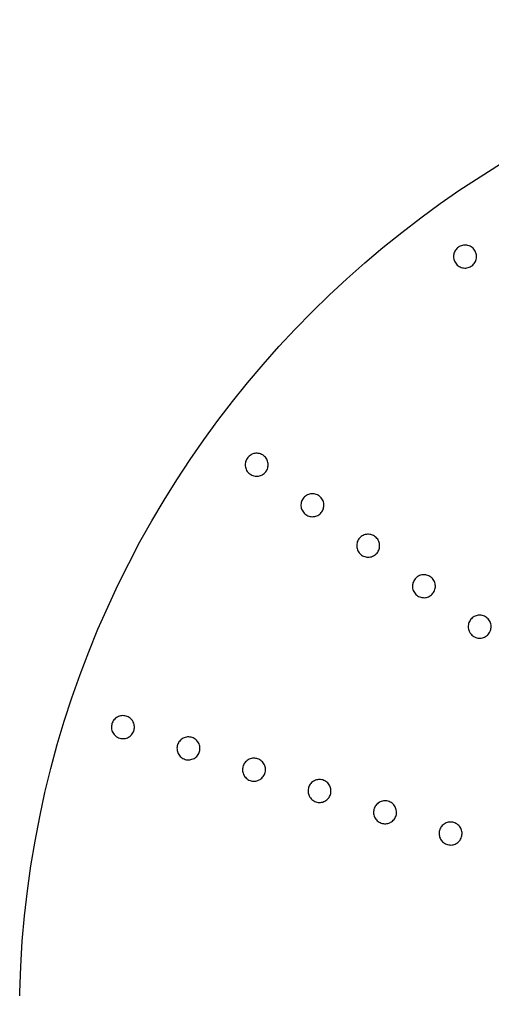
# Model space of a CAD drawing. Header units: millimetres. Extents: x 2952.7 to 2961.4, y 1627.7 to 1636.4.
# Drawn here: x 2952.696 to 2954.756, y 1632.176 to 1636.402 of the extents above; entities that cross this region are included whole.
import ezdxf

# ---------------------------------------------------------------- set-up
doc = ezdxf.new("R2010")
doc.units = ezdxf.units.MM

msp = doc.modelspace()

# ---------------------------------------------------------------- linework, layer by layer
msp.add_circle((2957.0456, 1632.0519, 0.4), 4.35)
for points, knots in [([(2954.6798, 1635.3924, 0.4774), (2954.6825, 1635.3874, 0.479), (2954.6843, 1635.382, 0.4807), (2954.6861, 1635.3697, 0.4839), (2954.6858, 1635.3629, 0.4855), (2954.6825, 1635.3501, 0.488), (2954.6797, 1635.3442, 0.4889), (2954.672, 1635.3339, 0.4901), (2954.6673, 1635.3296, 0.4903), (2954.6565, 1635.3229, 0.49), (2954.6504, 1635.3206, 0.4895), (2954.6376, 1635.3184, 0.4878), (2954.631, 1635.3186, 0.4865), (2954.6179, 1635.3216, 0.4836), (2954.6117, 1635.3245, 0.4818), (2954.6006, 1635.3326, 0.4779), (2954.596, 1635.3377, 0.4759), (2954.589, 1635.3496, 0.4718), (2954.5868, 1635.3562, 0.4699), (2954.5853, 1635.3697, 0.4664), (2954.5858, 1635.3765, 0.4649), (2954.5896, 1635.3892, 0.4625), (2954.5926, 1635.395, 0.4616), (2954.6006, 1635.405, 0.4606), (2954.6054, 1635.4091, 0.4605), (2954.6165, 1635.4155, 0.4609), (2954.6227, 1635.4175, 0.4615), (2954.6356, 1635.4193, 0.4633), (2954.6422, 1635.4189, 0.4645), (2954.6551, 1635.4154, 0.4676), (2954.6613, 1635.4123, 0.4694), (2954.6721, 1635.4039, 0.4733), (2954.6765, 1635.3985, 0.4754), (2954.6798, 1635.3924, 0.4774)], [-0.3222139, -0.3222139, -0.3222139, -0.3222139, -0.3044656, -0.3044656, -0.2837424, -0.2837424, -0.2639339, -0.2639339, -0.2450276, -0.2450276, -0.2256494, -0.2256494, -0.2056285, -0.2056285, -0.1845163, -0.1845163, -0.1629919, -0.1629919, -0.1415147, -0.1415147, -0.1209004, -0.1209004, -0.1011668, -0.1011668, -0.0822348, -0.0822348, -0.0627889, -0.0627889, -0.0426895, -0.0426895, -0.0215388, -0.0215388, 0, 0, 0, 0]), ([(2953.7723, 1634.4861, 0.4816), (2953.7756, 1634.4803, 0.4834), (2953.7777, 1634.4738, 0.485), (2953.7791, 1634.4606, 0.4876), (2953.7785, 1634.454, 0.4886), (2953.7748, 1634.4416, 0.4899), (2953.7719, 1634.4358, 0.4902), (2953.7639, 1634.4257, 0.4901), (2953.759, 1634.4215, 0.4896), (2953.7482, 1634.4154, 0.4881), (2953.7426, 1634.4134, 0.4871), (2953.73, 1634.4113, 0.4845), (2953.7232, 1634.4116, 0.4828), (2953.71, 1634.4149, 0.479), (2953.7037, 1634.4179, 0.477), (2953.6929, 1634.4262, 0.473), (2953.6883, 1634.4314, 0.471), (2953.6817, 1634.4433, 0.4674), (2953.6796, 1634.4498, 0.4657), (2953.6782, 1634.463, 0.4631), (2953.6788, 1634.4696, 0.4621), (2953.6825, 1634.4821, 0.4608), (2953.6855, 1634.4878, 0.4605), (2953.6934, 1634.4979, 0.4607), (2953.6984, 1634.5021, 0.4611), (2953.7091, 1634.5082, 0.4626), (2953.7147, 1634.5102, 0.4636), (2953.7273, 1634.5122, 0.4663), (2953.7342, 1634.5119, 0.468), (2953.7474, 1634.5087, 0.4717), (2953.7536, 1634.5057, 0.4737), (2953.7644, 1634.4974, 0.4777), (2953.769, 1634.4921, 0.4797), (2953.7723, 1634.4861, 0.4816)], [-0.3221313, -0.3221313, -0.3221313, -0.3221313, -0.3014137, -0.3014137, -0.2815383, -0.2815383, -0.2622283, -0.2622283, -0.24292, -0.24292, -0.2248439, -0.2248439, -0.2038437, -0.2038437, -0.1825154, -0.1825154, -0.1610956, -0.1610956, -0.1402777, -0.1402777, -0.1204228, -0.1204228, -0.1011178, -0.1011178, -0.0818067, -0.0818067, -0.0637384, -0.0637384, -0.0427507, -0.0427507, -0.0214253, -0.0214253, 0, 0, 0, 0]), ([(2953.9973, 1634.3282, 0.5603), (2954.002, 1634.3254, 0.5618), (2954.0062, 1634.3217, 0.5634), (2954.0141, 1634.3123, 0.5667), (2954.0174, 1634.3062, 0.5684), (2954.0212, 1634.2933, 0.5714), (2954.0218, 1634.2866, 0.5727), (2954.0203, 1634.2735, 0.5745), (2954.0184, 1634.2673, 0.575), (2954.0122, 1634.2559, 0.5755), (2954.0081, 1634.2509, 0.5754), (2953.998, 1634.2427, 0.5745), (2953.9922, 1634.2396, 0.5737), (2953.9796, 1634.2357, 0.5715), (2953.9729, 1634.2351, 0.5701), (2953.9595, 1634.2364, 0.5668), (2953.953, 1634.2385, 0.565), (2953.9412, 1634.245, 0.5613), (2953.936, 1634.2495, 0.5594), (2953.9277, 1634.2602, 0.5558), (2953.9246, 1634.2663, 0.5541), (2953.9213, 1634.2793, 0.5512), (2953.9209, 1634.286, 0.5501), (2953.9228, 1634.299, 0.5484), (2953.9249, 1634.3051, 0.5478), (2953.9315, 1634.3163, 0.5475), (2953.9358, 1634.3212, 0.5477), (2953.9461, 1634.3291, 0.5487), (2953.952, 1634.332, 0.5495), (2953.9648, 1634.3355, 0.5518), (2953.9716, 1634.3359, 0.5533), (2953.985, 1634.334, 0.5566), (2953.9915, 1634.3317, 0.5584), (2953.9973, 1634.3282, 0.5603)], [-0.3214403, -0.3214403, -0.3214403, -0.3214403, -0.3042791, -0.3042791, -0.2831367, -0.2831367, -0.2628771, -0.2628771, -0.2433399, -0.2433399, -0.2239699, -0.2239699, -0.2041964, -0.2041964, -0.1837947, -0.1837947, -0.1626785, -0.1626785, -0.1417214, -0.1417214, -0.1206654, -0.1206654, -0.1004979, -0.1004979, -0.0810089, -0.0810089, -0.0616317, -0.0616317, -0.0417946, -0.0417946, -0.0211268, -0.0211268, 0, 0, 0, 0]), ([(2954.221, 1634.1586, 0.636), (2954.2266, 1634.1579, 0.6373), (2954.2319, 1634.1562, 0.6386), (2954.2428, 1634.1506, 0.6418), (2954.2481, 1634.1463, 0.6435), (2954.2568, 1634.1359, 0.6469), (2954.2601, 1634.1299, 0.6485), (2954.2639, 1634.117, 0.6513), (2954.2645, 1634.1103, 0.6524), (2954.2631, 1634.0972, 0.6541), (2954.2611, 1634.091, 0.6547), (2954.2549, 1634.0796, 0.6551), (2954.2507, 1634.0745, 0.655), (2954.2407, 1634.0663, 0.6542), (2954.2348, 1634.0632, 0.6534), (2954.2222, 1634.0593, 0.6513), (2954.2154, 1634.0587, 0.65), (2954.202, 1634.0601, 0.647), (2954.1955, 1634.0622, 0.6453), (2954.1838, 1634.0688, 0.6419), (2954.1786, 1634.0732, 0.6401), (2954.1704, 1634.0839, 0.6368), (2954.1673, 1634.09, 0.6352), (2954.164, 1634.103, 0.6325), (2954.1636, 1634.1097, 0.6314), (2954.1655, 1634.1227, 0.6298), (2954.1677, 1634.1289, 0.6293), (2954.1742, 1634.14, 0.629), (2954.1786, 1634.1449, 0.6292), (2954.1889, 1634.1528, 0.6301), (2954.1949, 1634.1557, 0.6309), (2954.2077, 1634.1592, 0.6331), (2954.2144, 1634.1596, 0.6345), (2954.221, 1634.1586, 0.636)], [-0.3205321, -0.3205321, -0.3205321, -0.3205321, -0.3033574, -0.3033574, -0.2825481, -0.2825481, -0.2615547, -0.2615547, -0.2413378, -0.2413378, -0.2217527, -0.2217527, -0.2023069, -0.2023069, -0.1825493, -0.1825493, -0.1620656, -0.1620656, -0.1411509, -0.1411509, -0.1203781, -0.1203781, -0.0994625, -0.0994625, -0.079331, -0.079331, -0.0597946, -0.0597946, -0.0403463, -0.0403463, -0.020531, -0.020531, 0, 0, 0, 0]), ([(2954.4521, 1633.9826, 0.7088), (2954.4577, 1633.9831, 0.7098), (2954.4633, 1633.9827, 0.7109), (2954.4752, 1633.9797, 0.7137), (2954.4814, 1633.9768, 0.7152), (2954.4922, 1633.9687, 0.7185), (2954.4967, 1633.9636, 0.7201), (2954.5035, 1633.9519, 0.723), (2954.5056, 1633.9454, 0.7243), (2954.5072, 1633.9322, 0.7265), (2954.5067, 1633.9256, 0.7273), (2954.5031, 1633.913, 0.7284), (2954.5002, 1633.9071, 0.7286), (2954.4922, 1633.8969, 0.7285), (2954.4873, 1633.8926, 0.7282), (2954.4759, 1633.8861, 0.7269), (2954.4696, 1633.884, 0.726), (2954.4564, 1633.8823, 0.7237), (2954.4496, 1633.8829, 0.7223), (2954.4367, 1633.8865, 0.7193), (2954.4307, 1633.8896, 0.7177), (2954.4201, 1633.8981, 0.7145), (2954.4158, 1633.9034, 0.7129), (2954.4095, 1633.9153, 0.71), (2954.4075, 1633.9218, 0.7087), (2954.4064, 1633.935, 0.7066), (2954.4071, 1633.9416, 0.7059), (2954.411, 1633.9541, 0.7049), (2954.4142, 1633.9598, 0.7047), (2954.4225, 1633.9698, 0.7049), (2954.4276, 1633.9739, 0.7053), (2954.4391, 1633.98, 0.7066), (2954.4455, 1633.982, 0.7076), (2954.4521, 1633.9826, 0.7088)], [-0.3196489, -0.3196489, -0.3196489, -0.3196489, -0.3025412, -0.3025412, -0.2818117, -0.2818117, -0.2609271, -0.2609271, -0.2403552, -0.2403552, -0.2204466, -0.2204466, -0.2009198, -0.2009198, -0.1814991, -0.1814991, -0.1614956, -0.1614956, -0.1409399, -0.1409399, -0.1202134, -0.1202134, -0.0993561, -0.0993561, -0.0788561, -0.0788561, -0.0590098, -0.0590098, -0.0395085, -0.0395085, -0.02005, -0.02005, 0, 0, 0, 0]), ([(2954.6888, 1633.8053, 0.7769), (2954.6944, 1633.8065, 0.7777), (2954.7002, 1633.8068, 0.7787), (2954.7125, 1633.8052, 0.7811), (2954.7189, 1633.803, 0.7825), (2954.7305, 1633.7962, 0.7854), (2954.7355, 1633.7918, 0.7868), (2954.7435, 1633.781, 0.7896), (2954.7464, 1633.7749, 0.7909), (2954.7496, 1633.7619, 0.7931), (2954.7499, 1633.7552, 0.794), (2954.7478, 1633.7422, 0.7953), (2954.7455, 1633.736, 0.7957), (2954.7388, 1633.7249, 0.796), (2954.7344, 1633.7201, 0.7958), (2954.7239, 1633.7123, 0.795), (2954.7179, 1633.7095, 0.7943), (2954.7051, 1633.7063, 0.7924), (2954.6984, 1633.706, 0.7913), (2954.6852, 1633.7081, 0.7887), (2954.6788, 1633.7104, 0.7873), (2954.6675, 1633.7175, 0.7844), (2954.6626, 1633.7221, 0.7829), (2954.6548, 1633.733, 0.7802), (2954.652, 1633.7392, 0.7789), (2954.6492, 1633.7523, 0.7767), (2954.6491, 1633.7589, 0.7759), (2954.6515, 1633.7719, 0.7746), (2954.6539, 1633.778, 0.7743), (2954.661, 1633.789, 0.7741), (2954.6655, 1633.7938, 0.7743), (2954.6763, 1633.8012, 0.7752), (2954.6824, 1633.8039, 0.776), (2954.6888, 1633.8053, 0.7769)], [-0.3188521, -0.3188521, -0.3188521, -0.3188521, -0.3013621, -0.3013621, -0.2808306, -0.2808306, -0.2604166, -0.2604166, -0.2397766, -0.2397766, -0.2197046, -0.2197046, -0.2000474, -0.2000474, -0.1806941, -0.1806941, -0.1609089, -0.1609089, -0.1406262, -0.1406262, -0.120087, -0.120087, -0.0996915, -0.0996915, -0.0790961, -0.0790961, -0.0590725, -0.0590725, -0.0394448, -0.0394448, -0.0198201, -0.0198201, 0, 0, 0, 0]), ([(2953.1901, 1633.343, 0.4855), (2953.1906, 1633.342, 0.4857), (2953.1911, 1633.3411, 0.4859), (2953.1943, 1633.3343, 0.4875), (2953.1959, 1633.3278, 0.4885), (2953.1965, 1633.3148, 0.4899), (2953.1956, 1633.3084, 0.4902), (2953.1913, 1633.2962, 0.4901), (2953.188, 1633.2906, 0.4897), (2953.1799, 1633.2813, 0.4883), (2953.1752, 1633.2776, 0.4873), (2953.1646, 1633.2719, 0.4848), (2953.1587, 1633.27, 0.4833), (2953.1459, 1633.2684, 0.4799), (2953.139, 1633.2689, 0.4779), (2953.126, 1633.2726, 0.4739), (2953.12, 1633.2758, 0.4719), (2953.1095, 1633.2843, 0.4682), (2953.1052, 1633.2895, 0.4665), (2953.099, 1633.3013, 0.4637), (2953.0971, 1633.3077, 0.4626), (2953.0959, 1633.3207, 0.4611), (2953.0966, 1633.3272, 0.4607), (2953.1003, 1633.3395, 0.4606), (2953.1033, 1633.3452, 0.4609), (2953.1115, 1633.3554, 0.4623), (2953.1166, 1633.3596, 0.4633), (2953.1277, 1633.3657, 0.4659), (2953.1336, 1633.3676, 0.4673), (2953.1464, 1633.3693, 0.4708), (2953.1533, 1633.3688, 0.4728), (2953.1663, 1633.3652, 0.4768), (2953.1724, 1633.362, 0.4788), (2953.1827, 1633.3537, 0.4824), (2953.1869, 1633.3487, 0.4841), (2953.1901, 1633.343, 0.4855)], [-0.3219317, -0.3219317, -0.3219317, -0.3219317, -0.3187239, -0.3187239, -0.2987429, -0.2987429, -0.2793881, -0.2793881, -0.2599904, -0.2599904, -0.2419677, -0.2419677, -0.2231874, -0.2231874, -0.2018552, -0.2018552, -0.18086, -0.18086, -0.1600365, -0.1600365, -0.1399723, -0.1399723, -0.1205813, -0.1205813, -0.1012267, -0.1012267, -0.0812547, -0.0812547, -0.0624957, -0.0624957, -0.0411683, -0.0411683, -0.0201576, -0.0201576, 0, 0, 0, 0]), ([(2953.4569, 1633.2692, 0.5645), (2953.4618, 1633.2664, 0.566), (2953.4662, 1633.2627, 0.5675), (2953.4742, 1633.2532, 0.5704), (2953.4774, 1633.2472, 0.5718), (2953.4813, 1633.2346, 0.5739), (2953.482, 1633.2281, 0.5747), (2953.4808, 1633.2152, 0.5755), (2953.479, 1633.209, 0.5755), (2953.4731, 1633.1975, 0.5749), (2953.469, 1633.1924, 0.5743), (2953.4591, 1633.1838, 0.5724), (2953.4532, 1633.1806, 0.5711), (2953.4405, 1633.1765, 0.5681), (2953.4336, 1633.1757, 0.5664), (2953.4202, 1633.177, 0.5627), (2953.4136, 1633.179, 0.5608), (2953.4017, 1633.1855, 0.5571), (2953.3965, 1633.1899, 0.5553), (2953.3882, 1633.2005, 0.5522), (2953.3851, 1633.2065, 0.5509), (2953.3817, 1633.2192, 0.5489), (2953.3812, 1633.2258, 0.5482), (2953.3828, 1633.2386, 0.5475), (2953.3848, 1633.2448, 0.5475), (2953.391, 1633.2561, 0.5482), (2953.3953, 1633.2611, 0.5489), (2953.4055, 1633.2693, 0.5509), (2953.4115, 1633.2724, 0.5522), (2953.4244, 1633.2761, 0.5553), (2953.4312, 1633.2766, 0.5571), (2953.4447, 1633.2749, 0.5608), (2953.4511, 1633.2727, 0.5627), (2953.4569, 1633.2692, 0.5645)], [-0.3214034, -0.3214034, -0.3214034, -0.3214034, -0.3037536, -0.3037536, -0.2832471, -0.2832471, -0.2635851, -0.2635851, -0.2442759, -0.2442759, -0.2246968, -0.2246968, -0.2045067, -0.2045067, -0.1834507, -0.1834507, -0.1623909, -0.1623909, -0.1413423, -0.1413423, -0.1209317, -0.1209317, -0.1013323, -0.1013323, -0.0820301, -0.0820301, -0.0623656, -0.0623656, -0.0421092, -0.0421092, -0.0210317, -0.0210317, 0, 0, 0, 0]), ([(2953.7158, 1633.1834, 0.6378), (2953.7215, 1633.1836, 0.6392), (2953.7273, 1633.1827, 0.6407), (2953.7391, 1633.1787, 0.6439), (2953.7449, 1633.1754, 0.6456), (2953.755, 1633.1666, 0.6488), (2953.7591, 1633.1612, 0.6503), (2953.7648, 1633.1492, 0.6526), (2953.7665, 1633.1428, 0.6536), (2953.7672, 1633.1297, 0.6548), (2953.7663, 1633.1233, 0.6551), (2953.7621, 1633.111, 0.655), (2953.7588, 1633.1054, 0.6547), (2953.7502, 1633.0955, 0.6533), (2953.7449, 1633.0915, 0.6523), (2953.7329, 1633.0856, 0.6499), (2953.7263, 1633.0839, 0.6484), (2953.7128, 1633.0831, 0.6451), (2953.7061, 1633.0842, 0.6434), (2953.6935, 1633.0888, 0.6399), (2953.6877, 1633.0923, 0.6382), (2953.6779, 1633.1014, 0.6351), (2953.674, 1633.107, 0.6336), (2953.6686, 1633.1191, 0.6313), (2953.6671, 1633.1256, 0.6305), (2953.6668, 1633.1386, 0.6293), (2953.6679, 1633.145, 0.6291), (2953.6724, 1633.1571, 0.6293), (2953.6759, 1633.1627, 0.6297), (2953.6848, 1633.1723, 0.6311), (2953.6902, 1633.1762, 0.6321), (2953.7024, 1633.1818, 0.6347), (2953.709, 1633.1833, 0.6362), (2953.7158, 1633.1834, 0.6378)], [-0.320574, -0.320574, -0.320574, -0.320574, -0.3026831, -0.3026831, -0.2820598, -0.2820598, -0.2615085, -0.2615085, -0.2415617, -0.2415617, -0.2221225, -0.2221225, -0.2026204, -0.2026204, -0.1825701, -0.1825701, -0.1618507, -0.1618507, -0.1409103, -0.1409103, -0.1203279, -0.1203279, -0.0996513, -0.0996513, -0.0797761, -0.0797761, -0.0603669, -0.0603669, -0.0408494, -0.0408494, -0.0207485, -0.0207485, 0, 0, 0, 0]), ([(2953.9848, 1633.0876, 0.7093), (2953.9902, 1633.0896, 0.7104), (2953.996, 1633.0907, 0.7116), (2954.0085, 1633.0908, 0.7144), (2954.0152, 1633.0895, 0.716), (2954.0275, 1633.0844, 0.7192), (2954.0331, 1633.0807, 0.7207), (2954.0425, 1633.0712, 0.7236), (2954.0462, 1633.0655, 0.7248), (2954.0511, 1633.0532, 0.7269), (2954.0523, 1633.0466, 0.7276), (2954.0521, 1633.0336, 0.7285), (2954.0508, 1633.0272, 0.7287), (2954.0457, 1633.0152, 0.7284), (2954.042, 1633.0097, 0.728), (2954.0326, 1633.0005, 0.7265), (2954.027, 1632.9968, 0.7255), (2954.0147, 1632.9918, 0.7231), (2954.008, 1632.9906, 0.7217), (2953.9945, 1632.9909, 0.7186), (2953.9879, 1632.9924, 0.717), (2953.9758, 1632.9978, 0.7138), (2953.9703, 1633.0017, 0.7123), (2953.9612, 1633.0114, 0.7096), (2953.9576, 1633.0172, 0.7083), (2953.9531, 1633.0296, 0.7064), (2953.952, 1633.0361, 0.7057), (2953.9525, 1633.0492, 0.7048), (2953.954, 1633.0555, 0.7047), (2953.9594, 1633.0674, 0.705), (2953.9633, 1633.0727, 0.7055), (2953.9729, 1633.0817, 0.707), (2953.9786, 1633.0853, 0.708), (2953.9848, 1633.0876, 0.7093)], [-0.3196587, -0.3196587, -0.3196587, -0.3196587, -0.301844, -0.301844, -0.2811207, -0.2811207, -0.2607428, -0.2607428, -0.2402226, -0.2402226, -0.2203828, -0.2203828, -0.2009013, -0.2009013, -0.1812657, -0.1812657, -0.1611637, -0.1611637, -0.1405443, -0.1405443, -0.1198291, -0.1198291, -0.0994887, -0.0994887, -0.0790329, -0.0790329, -0.0592462, -0.0592462, -0.0397853, -0.0397853, -0.0201373, -0.0201373, 0, 0, 0, 0]), ([(2954.3119, 1632.9043, 0.793), (2954.3068, 1632.9015, 0.7921), (2954.3012, 1632.8996, 0.7911), (2954.2889, 1632.8976, 0.7887), (2954.2821, 1632.8979, 0.7873), (2954.2691, 1632.9011, 0.7844), (2954.2631, 1632.9039, 0.7829), (2954.2524, 1632.9119, 0.7802), (2954.2478, 1632.9169, 0.7789), (2954.2411, 1632.9284, 0.7767), (2954.2389, 1632.9347, 0.7759), (2954.2371, 1632.9478, 0.7746), (2954.2375, 1632.9543, 0.7743), (2954.2408, 1632.967, 0.7741), (2954.2437, 1632.9729, 0.7743), (2954.2516, 1632.9833, 0.7752), (2954.2565, 1632.9878, 0.7759), (2954.2679, 1632.9945, 0.7778), (2954.2743, 1632.9967, 0.779), (2954.2875, 1632.9985, 0.7816), (2954.2943, 1632.998, 0.7831), (2954.3072, 1632.9945, 0.7859), (2954.3132, 1632.9915, 0.7874), (2954.3236, 1632.9833, 0.7901), (2954.328, 1632.9781, 0.7914), (2954.3345, 1632.9665, 0.7935), (2954.3365, 1632.9601, 0.7943), (2954.338, 1632.947, 0.7955), (2954.3374, 1632.9405, 0.7958), (2954.3338, 1632.9279, 0.7959), (2954.3308, 1632.9221, 0.7957), (2954.3226, 1632.9118, 0.7947), (2954.3176, 1632.9075, 0.7939), (2954.3119, 1632.9043, 0.793)], [-0.3188562, -0.3188562, -0.3188562, -0.3188562, -0.3011826, -0.3011826, -0.2806348, -0.2806348, -0.2602371, -0.2602371, -0.2397994, -0.2397994, -0.2197522, -0.2197522, -0.2001408, -0.2001408, -0.1805619, -0.1805619, -0.1607399, -0.1607399, -0.1404247, -0.1404247, -0.1198783, -0.1198783, -0.0995057, -0.0995057, -0.0790966, -0.0790966, -0.0590721, -0.0590721, -0.0394635, -0.0394635, -0.0198583, -0.0198583, 0, 0, 0, 0]), ([(2954.6003, 1632.8135, 0.8545), (2954.5954, 1632.8103, 0.8538), (2954.5901, 1632.808, 0.8529), (2954.5779, 1632.8051, 0.8509), (2954.5712, 1632.8049, 0.8496), (2954.5581, 1632.8071, 0.8471), (2954.5518, 1632.8095, 0.8457), (2954.5405, 1632.8166, 0.8432), (2954.5356, 1632.8213, 0.842), (2954.528, 1632.8323, 0.84), (2954.5253, 1632.8384, 0.8391), (2954.5226, 1632.8513, 0.8378), (2954.5225, 1632.858, 0.8374), (2954.5249, 1632.8709, 0.837), (2954.5273, 1632.877, 0.8371), (2954.5344, 1632.888, 0.8378), (2954.539, 1632.8927, 0.8384), (2954.5499, 1632.9002, 0.8399), (2954.556, 1632.9029, 0.8409), (2954.5691, 1632.9056, 0.8432), (2954.5758, 1632.9057, 0.8444), (2954.5889, 1632.9032, 0.847), (2954.5951, 1632.9006, 0.8483), (2954.6062, 1632.8932, 0.8508), (2954.6109, 1632.8884, 0.852), (2954.6183, 1632.8773, 0.854), (2954.6208, 1632.8711, 0.8548), (2954.6232, 1632.8581, 0.8561), (2954.6231, 1632.8514, 0.8565), (2954.6204, 1632.8386, 0.8567), (2954.6179, 1632.8325, 0.8566), (2954.6105, 1632.8217, 0.8559), (2954.6057, 1632.8171, 0.8553), (2954.6003, 1632.8135, 0.8545)], [-0.3181414, -0.3181414, -0.3181414, -0.3181414, -0.300603, -0.300603, -0.2802429, -0.2802429, -0.2599443, -0.2599443, -0.2395479, -0.2395479, -0.2194207, -0.2194207, -0.1997004, -0.1997004, -0.1800709, -0.1800709, -0.1603576, -0.1603576, -0.1402337, -0.1402337, -0.1198713, -0.1198713, -0.0995906, -0.0995906, -0.0792155, -0.0792155, -0.0591074, -0.0591074, -0.0393908, -0.0393908, -0.0197412, -0.0197412, 0, 0, 0, 0])]:
    msp.add_open_spline(points, degree=3, knots=knots)

doc.saveas('drawing.dxf')
